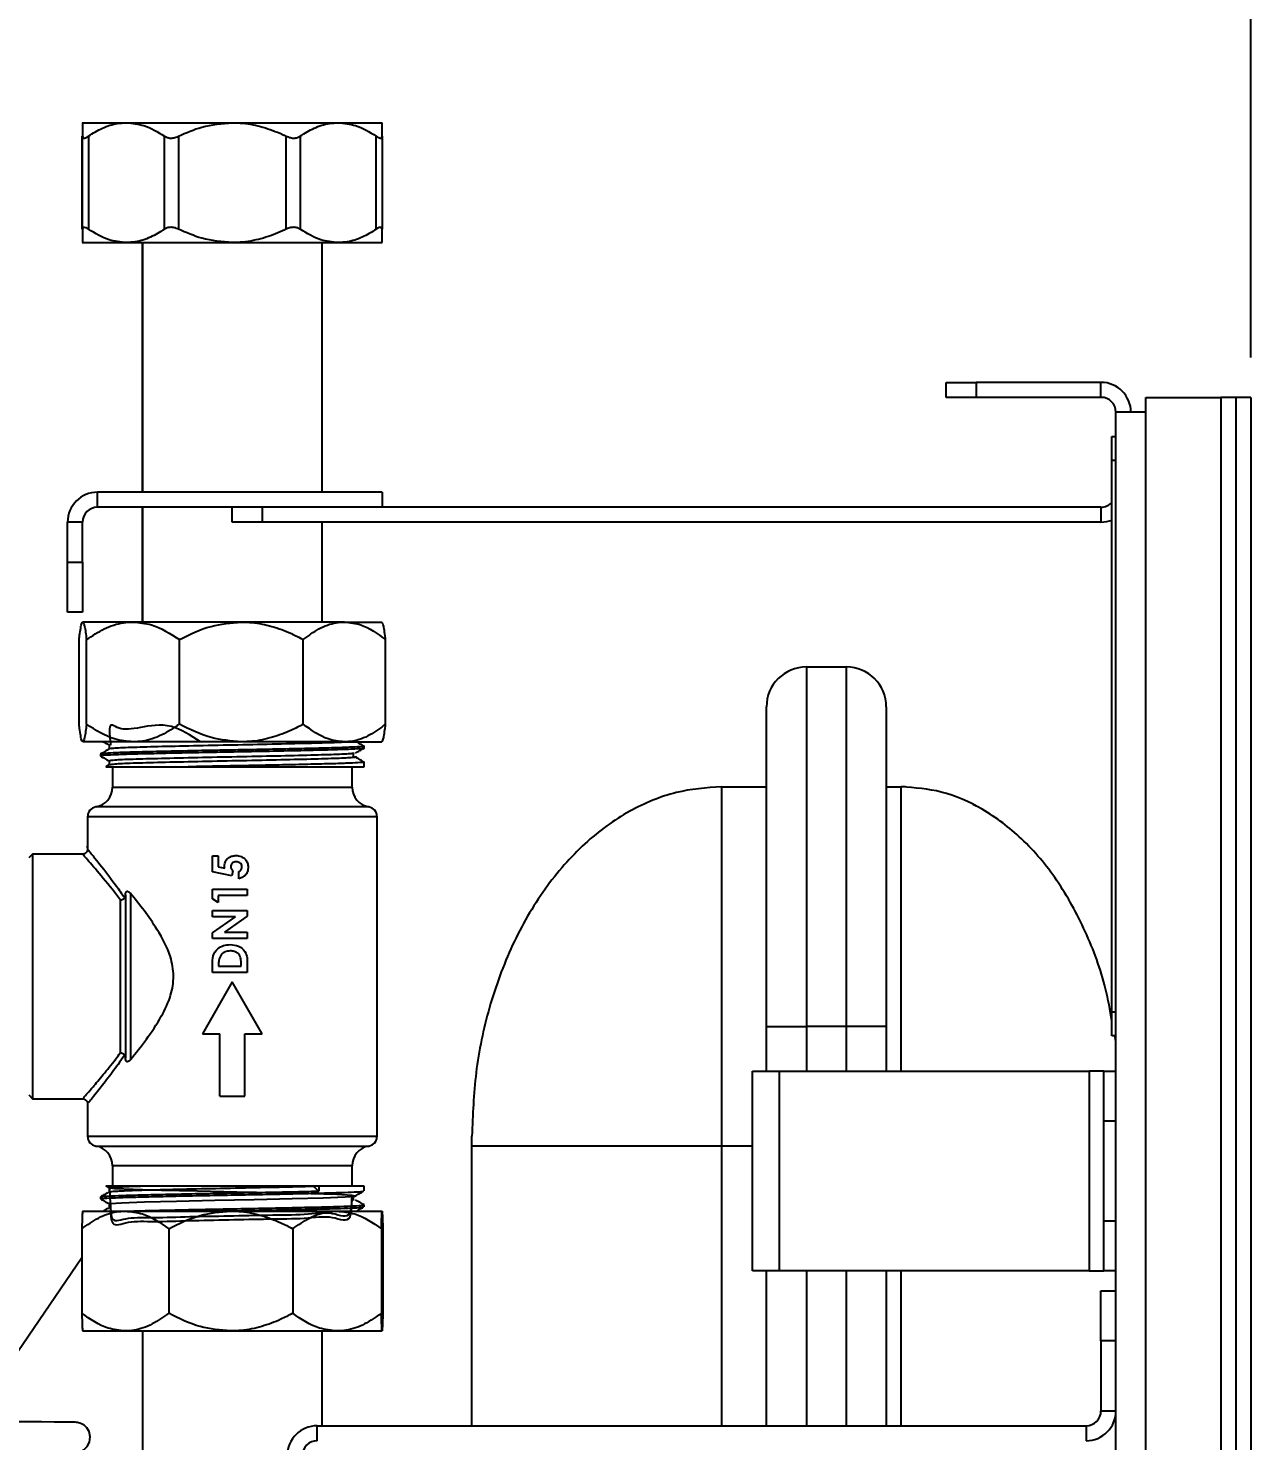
# Model space of a CAD drawing. Extents: x 150 to 4150, y 50 to 2920.
# Drawn here: x 2114.6 to 2420.7, y 2212.7 to 2566.3 of the extents above; entities that cross this region are included whole.
import ezdxf

# ---------------------------------------------------------------- set-up
doc = ezdxf.new("R2010")
doc.units = 0
doc.header["$LTSCALE"] = 10
doc.linetypes.add('SLD-KATı', pattern=[0])
doc.layers.get('0').update_dxf_attribs({"linetype": 'CONTINUOUS'})
doc.styles.add('SLDTEXTSTYLE1', font='GOTHIC.TTF', dxfattribs={"width": 0.913})
doc.dimstyles.new('SLDDIMSTYLE1', dxfattribs={"dimtxt": 35, "dimasz": 33.02, "dimexe": 0, "dimexo": 0.0625, "dimgap": 8.75, "dimtad": 1, "dimdec": 0, "dimlfac": 0.4, "dimrnd": 1e-09, "dimzin": 12, "dimtxsty": 'SLDTEXTSTYLE1', "dimsah": 1, "dimcen": 0.09, "dimazin": 3, "dimtfac": 1, "dimtdec": 0, "dimtofl": 0, "dimtmove": 0, "dimatfit": 3, "dimtolj": 1, "dimtzin": 12})

# ---------------------------------------------------------------- blocks, each defined once
blk = doc.blocks.new('_D_6')
at = {"color": 7, "linetype": 'SLD-KATı'}
for p, q in [((1827.42, 2075.93), (1827.42, 2774.35)), ((2420.73, 2483.92), (2420.73, 2774.35)), ((2420.73, 2764.35), (1827.42, 2764.35))]:
    blk.add_line(p, q, dxfattribs=at)
for points in [[(1827.42, 2764.35), (1860.44, 2759.27), (1860.44, 2769.43)], [(2420.73, 2764.35), (2387.71, 2769.43), (2387.71, 2759.27)]]:
    blk.add_solid(points, dxfattribs=at)
at = {"color": 7, "linetype": 'SLD-KATı', "insert": (2084.92, 2809.05), "char_height": 35, "attachment_point": 1, "style": 'SLDTEXTSTYLE1'}
blk.add_mtext('237', dxfattribs=at)

msp = doc.modelspace()

# ---------------------------------------------------------------- linework, layer by layer
at = {"color": 7, "linetype": 'SLD-KATı'}
for p, q in [((2128.16, 2542.67), (2128.23, 2542.67)), ((2128.23, 2542.67), (2139.21, 2542.67)), ((2139.21, 2542.67), (2165.73, 2542.67)), ((2165.73, 2542.67), (2192.24, 2542.67)), ((2192.24, 2542.67), (2203.23, 2542.67)), ((2128.16, 2539.32), (2128.23, 2539.08)), ((2128.16, 2516.01), (2128.16, 2539.32)), ((2128.23, 2516.01), (2128.23, 2539.32)), ((2129.69, 2539.32), (2129.69, 2516.01)), ((2148.73, 2516.01), (2148.73, 2539.32)), ((2152.27, 2539.32), (2152.27, 2516.01)), ((2179.19, 2516.01), (2179.19, 2539.32)), ((2182.73, 2539.32), (2182.73, 2516.01)), ((2201.76, 2516.01), (2201.76, 2539.32)), ((2203.23, 2539.32), (2203.23, 2516.01)), ((2128.16, 2512.67), (2128.23, 2512.67)), ((2128.23, 2512.67), (2139.21, 2512.67)), ((2139.21, 2512.67), (2165.73, 2512.67)), ((2143.16, 2512.67), (2143.16, 2450.17)), ((2143.23, 2512.67), (2143.23, 2450.17)), ((2165.73, 2512.67), (2192.24, 2512.67)), ((2188.23, 2450.17), (2188.23, 2512.67)), ((2192.24, 2512.67), (2203.23, 2512.67)), ((2344.48, 2473.92), (2344.48, 2477.67)), ((2344.48, 2477.67), (2351.98, 2477.67)), ((2351.98, 2477.67), (2351.98, 2473.92)), ((2383.23, 2477.67), (2351.98, 2477.67)), ((2383.23, 2473.92), (2383.23, 2477.67)), ((2351.98, 2473.92), (2344.48, 2473.92)), ((2383.23, 2473.92), (2351.98, 2473.92)), ((2394.48, 2470.17), (2394.48, 2473.92)), ((2394.48, 2473.92), (2413.23, 2473.92)), ((2413.23, 2473.92), (2413.23, 985.34)), ((2416.98, 2473.92), (2413.23, 2473.92)), ((2416.98, 2473.92), (2416.98, 985.34)), ((2420.73, 2473.92), (2416.98, 2473.92)), ((2420.73, 2473.92), (2420.73, 985.34)), ((2386.98, 988.92), (2386.98, 2470.17)), ((2394.48, 2470.17), (2386.98, 2470.17)), ((2394.48, 985.34), (2394.48, 2470.17)), ((2385.98, 2464.08), (2386.98, 2464.08)), ((2385.98, 2458.08), (2385.98, 2464.08)), ((2386.98, 2458.08), (2385.98, 2458.08)), ((2385.98, 2320.08), (2385.98, 2458.08)), ((2203.23, 2450.17), (2131.98, 2450.17)), ((2131.98, 2446.42), (2131.98, 2450.17)), ((2203.23, 2450.17), (2203.23, 2446.42)), ((2203.23, 2446.42), (2131.98, 2446.42)), ((2143.16, 2446.42), (2143.16, 2417.66)), ((2143.23, 2446.42), (2143.23, 2417.66)), ((2165.73, 2442.67), (2165.73, 2446.42)), ((2173.23, 2446.42), (2173.23, 2442.67)), ((2383.23, 2446.42), (2173.23, 2446.42)), ((2383.23, 2446.42), (2383.23, 2442.67)), ((2385.98, 2446.87), (2385.93, 2446.87)), ((2385.98, 2446.86), (2385.93, 2446.86)), ((2385.98, 2446.75), (2385.93, 2446.75)), ((2385.98, 2446.74), (2385.93, 2446.74)), ((2385.98, 2445.13), (2385.93, 2445.13)), ((2385.98, 2445.11), (2385.93, 2445.11)), ((2385.98, 2445.11), (2385.93, 2445.11)), ((2385.98, 2445.02), (2385.93, 2445.02)), ((2128.23, 2442.67), (2124.48, 2442.67)), ((2124.48, 2432.67), (2124.48, 2442.67)), ((2128.23, 2432.67), (2128.23, 2442.67)), ((2173.23, 2442.67), (2165.73, 2442.67)), ((2383.23, 2442.67), (2173.23, 2442.67)), ((2188.23, 2417.66), (2188.23, 2442.67)), ((2385.93, 2436.72), (2385.98, 2436.72)), ((2385.93, 2436.56), (2385.98, 2436.56)), ((2385.93, 2436.54), (2385.98, 2436.54)), ((2385.93, 2435.11), (2385.98, 2435.11)), ((2385.93, 2435.02), (2385.98, 2435.02)), ((2385.93, 2434.99), (2385.98, 2434.99)), ((2124.48, 2432.67), (2128.23, 2432.67)), ((2124.48, 2420.17), (2124.48, 2432.67)), ((2128.23, 2432.67), (2128.23, 2420.17)), ((2128.23, 2420.17), (2124.48, 2420.17)), ((2140.86, 2417.66), (2128.3, 2417.66)), ((2167.99, 2417.66), (2140.86, 2417.66)), ((2193.8, 2417.66), (2167.99, 2417.66)), ((2193.8, 2417.66), (2203.2, 2417.66)), ((2127.36, 2392.08), (2127.36, 2413.25)), ((2129.23, 2392.08), (2129.23, 2413.25)), ((2152.49, 2392.08), (2152.49, 2413.25)), ((2183.5, 2392.08), (2183.5, 2413.25)), ((2204.1, 2392.08), (2204.1, 2413.25)), ((2309.48, 2406.42), (2309.48, 2316.42)), ((2309.48, 2406.42), (2319.48, 2406.42)), ((2319.48, 2316.42), (2319.48, 2406.42)), ((2299.48, 2316.42), (2299.48, 2396.42)), ((2329.48, 2396.42), (2329.48, 2316.42)), ((2140.86, 2387.66), (2128.3, 2387.66)), ((2167.99, 2387.66), (2140.86, 2387.66)), ((2193.8, 2387.66), (2167.99, 2387.66)), ((2193.8, 2387.66), (2203.2, 2387.66)), ((2132.73, 2384.61), (2132.73, 2384.11)), ((2134.88, 2386.84), (2134.88, 2385.86)), ((2196.04, 2383.98), (2196.04, 2384.97)), ((2198.73, 2386.09), (2198.73, 2386.59)), ((2134.89, 2381.9), (2134.14, 2381.46)), ((2134.88, 2382.87), (2134.88, 2381.89)), ((2135.73, 2381.41), (2135.73, 2376.31)), ((2154.68, 2381.41), (2198.73, 2381.41)), ((2195.73, 2376.31), (2195.73, 2381.41)), ((2198.73, 2381.41), (2198.73, 2382.62)), ((2288.23, 2376.42), (2299.48, 2376.42)), ((2329.48, 2376.42), (2333.23, 2376.42)), ((2351.24, 2371.94), (2351.24, 2372)), ((2129.48, 2368.91), (2129.48, 2360.48)), ((2201.98, 2288.91), (2201.98, 2368.91)), ((2115.73, 2359.54), (2114.78, 2358.59)), ((2128.49, 2359.54), (2115.73, 2359.54)), ((2115.73, 2359.54), (2115.73, 2328.91)), ((2160.73, 2355.11), (2160.73, 2359.09)), ((2160.73, 2359.09), (2162.19, 2359.09)), ((2162.19, 2359.09), (2162.19, 2356.35)), ((2162.19, 2356.35), (2163.84, 2356.01)), ((2165.58, 2354.08), (2160.73, 2355.11)), ((2165.89, 2355.4), (2165.58, 2354.08)), ((2167.35, 2353.37), (2167.35, 2355.16)), ((2138.98, 2349.35), (2138.98, 2308.48)), ((2140.23, 2349.73), (2140.23, 2308.1)), ((2160.73, 2348.36), (2160.73, 2350.79)), ((2160.73, 2350.79), (2169.48, 2350.79)), ((2162.19, 2347.42), (2160.73, 2348.36)), ((2169.48, 2349.22), (2162.19, 2349.22)), ((2162.19, 2349.22), (2162.19, 2347.42)), ((2169.48, 2350.79), (2169.48, 2349.22)), ((2137.73, 2309.85), (2137.73, 2347.98)), ((2160.73, 2343.83), (2160.73, 2345.41)), ((2160.73, 2345.41), (2169.48, 2345.41)), ((2169.48, 2345.41), (2169.48, 2343.98)), ((2160.73, 2339.86), (2166.49, 2343.83)), ((2166.49, 2343.83), (2160.73, 2343.83)), ((2169.48, 2343.98), (2163.74, 2340.02)), ((2160.73, 2338.45), (2160.73, 2339.86)), ((2169.48, 2338.45), (2160.73, 2338.45)), ((2163.74, 2340.02), (2169.48, 2340.02)), ((2169.48, 2340.02), (2169.48, 2338.45)), ((2160.73, 2329.92), (2160.73, 2331.9)), ((2162.3, 2332.09), (2162.3, 2331.5)), ((2162.3, 2331.5), (2167.91, 2331.5)), ((2167.91, 2331.5), (2167.91, 2332.32)), ((2169.48, 2331.93), (2169.48, 2329.92)), ((2115.73, 2328.91), (2115.73, 2298.29)), ((2165.73, 2327.58), (2158.23, 2314.58)), ((2169.48, 2329.92), (2160.73, 2329.92)), ((2173.23, 2314.58), (2165.73, 2327.58)), ((2385.93, 2328.93), (2385.98, 2328.93)), ((2385.93, 2321.98), (2385.98, 2321.98)), ((2385.93, 2321.93), (2385.98, 2321.93)), ((2385.98, 2320.08), (2386.98, 2320.08)), ((2385.98, 2314.08), (2385.98, 2320.08)), ((2158.23, 2314.58), (2162.6, 2314.58)), ((2162.6, 2298.91), (2162.6, 2314.58)), ((2168.85, 2314.58), (2173.23, 2314.58)), ((2168.85, 2298.91), (2168.85, 2314.58)), ((2299.48, 2316.42), (2309.48, 2316.42)), ((2299.48, 2305.19), (2299.48, 2316.42)), ((2319.48, 2316.42), (2309.48, 2316.42)), ((2329.48, 2316.42), (2319.48, 2316.42)), ((2329.48, 2316.42), (2329.48, 2305.19)), ((2386.98, 2314.08), (2385.98, 2314.08)), ((2386.98, 2312.65), (2386.66, 2314.25)), ((2295.98, 2255.19), (2295.98, 2305.19)), ((2295.98, 2305.19), (2302.73, 2305.19)), ((2302.73, 2255.19), (2302.73, 2305.19)), ((2302.73, 2305.19), (2380.23, 2305.19)), ((2380.23, 2305.19), (2380.23, 2255.19)), ((2383.98, 2305.19), (2380.23, 2305.19)), ((2383.98, 2305.19), (2386.98, 2305.19)), ((2383.98, 2292.69), (2383.98, 2305.19)), ((2114.78, 2299.24), (2115.73, 2298.29)), ((2162.6, 2298.91), (2168.85, 2298.91)), ((2115.73, 2298.29), (2128.43, 2298.29)), ((2129.48, 2297.27), (2129.48, 2288.91)), ((2386.98, 2292.69), (2383.98, 2292.69)), ((2383.98, 2267.69), (2383.98, 2292.69)), ((2225.73, 2216.42), (2225.73, 2286.42)), ((2135.73, 2281.52), (2135.73, 2276.41)), ((2195.73, 2276.41), (2195.73, 2281.52)), ((2134.14, 2276.37), (2134.88, 2275.94)), ((2134.88, 2275.95), (2134.88, 2274.97)), ((2187.42, 2275.17), (2186.01, 2276.41)), ((2186.01, 2276.41), (2186.01, 2276.41)), ((2187.42, 2276.41), (2186.01, 2276.41)), ((2187.42, 2276.41), (2187.42, 2275.17)), ((2198.73, 2276.41), (2187.42, 2276.41)), ((2198.73, 2275.21), (2198.73, 2276.41)), ((2132.73, 2273.72), (2132.73, 2273.22)), ((2134.88, 2271.98), (2134.88, 2271)), ((2196.04, 2272.86), (2196.04, 2273.85)), ((2198.73, 2271.24), (2198.73, 2271.73)), ((2128.23, 2270.16), (2138.92, 2270.16)), ((2138.92, 2270.16), (2165.32, 2270.16)), ((2165.32, 2270.16), (2191.95, 2270.16)), ((2191.95, 2270.16), (2203.23, 2270.16)), ((2383.98, 2267.69), (2386.98, 2267.69)), ((2383.98, 2255.19), (2383.98, 2267.69)), ((2128.06, 2265.75), (2128.06, 2244.58)), ((2149.79, 2265.75), (2149.79, 2244.58)), ((2180.85, 2265.75), (2180.85, 2244.58)), ((2203.06, 2265.75), (2203.06, 2244.58)), ((2203.4, 2265.75), (2203.4, 2244.58)), ((2128.06, 2258.5), (2099.86, 2217.33)), ((2302.73, 2255.19), (2295.98, 2255.19)), ((2299.48, 2216.42), (2299.48, 2255.19)), ((2380.23, 2255.19), (2302.73, 2255.19)), ((2329.48, 2255.19), (2329.48, 2216.42)), ((2380.23, 2255.19), (2383.98, 2255.19)), ((2386.98, 2255.19), (2383.98, 2255.19)), ((2383.23, 2250.17), (2386.98, 2250.17)), ((2383.23, 2237.67), (2383.23, 2250.17)), ((2128.23, 2240.16), (2138.92, 2240.16)), ((2138.92, 2240.16), (2165.32, 2240.16)), ((2143.23, 2240.16), (2143.23, 2166.72)), ((2165.32, 2240.16), (2191.95, 2240.16)), ((2188.23, 2216.42), (2188.23, 2240.16)), ((2191.95, 2240.16), (2203.23, 2240.16)), ((2383.23, 2237.67), (2383.23, 2220.17)), ((2386.98, 2237.67), (2383.23, 2237.67)), ((2383.23, 2220.17), (2386.98, 2220.17)), ((2186.98, 2216.42), (2379.48, 2216.42)), ((2186.98, 2212.67), (2186.98, 2216.42)), ((2379.48, 2216.42), (2379.48, 2212.67))]:
    msp.add_line(p, q, dxfattribs=at)
at = {"color": 8, "linetype": 'SLD-KATı'}
for p, q in [((2135.73, 2376.31), (2195.73, 2376.31)), ((2165.73, 2371.38), (2131.56, 2371.38)), ((2199.89, 2371.38), (2165.73, 2371.38)), ((2201.98, 2368.91), (2129.48, 2368.91)), ((2309.48, 2316.42), (2309.48, 2305.19)), ((2319.48, 2305.19), (2319.48, 2316.42)), ((2129.48, 2288.91), (2201.98, 2288.91)), ((2131.56, 2286.45), (2199.89, 2286.45)), ((2295.98, 2286.42), (2288.23, 2286.42)), ((2288.23, 2286.42), (2288.23, 2216.42)), ((2165.73, 2281.52), (2135.73, 2281.52)), ((2195.73, 2281.52), (2165.73, 2281.52)), ((2309.48, 2255.19), (2309.48, 2216.42)), ((2319.48, 2216.42), (2319.48, 2255.19)), ((2333.23, 2216.42), (2333.23, 2255.19))]:
    msp.add_line(p, q, dxfattribs=at)
at = {"color": 7, "linetype": 'SLD-KATı', "flags": 128}
for points in [[(2383.23, 2442.67), (2384.69, 2442.81), (2385.99, 2443.19)], [(2134.94, 2275.95), (2135.12, 2272.06), (2138, 2272.27), (2143.76, 2272.48), (2151.78, 2272.68), (2161.38, 2272.89), (2171.23, 2273.09), (2180.72, 2273.3), (2188.49, 2273.5), (2193.95, 2273.7), (2196.46, 2273.91), (2195.75, 2274.11), (2191.86, 2274.32), (2185.35, 2274.52), (2176.67, 2274.73), (2166.88, 2274.94), (2157.05, 2275.14), (2147.98, 2275.35), (2140.93, 2275.55), (2136.34, 2275.76), (2134.88, 2275.96), (2136.62, 2276.16), (2141.46, 2276.37), (2142.75, 2276.41), (2142.75, 2276.41)], [(2050.64, 2208.8), (2056.19, 2208.83), (2062.09, 2208.86), (2068.21, 2208.91), (2074.47, 2208.96), (2080.75, 2209.01), (2086.97, 2209.07), (2093.02, 2209.13), (2098.81, 2209.2), (2104.25, 2209.27), (2109.25, 2209.34), (2113.74, 2209.41), (2117.63, 2209.48), (2120.89, 2209.54), (2123.45, 2209.6), (2125.3, 2209.66), (2126.48, 2209.73), (2126.79, 2209.76), (2127.11, 2209.81), (2127.44, 2209.89), (2127.88, 2210.05), (2128.61, 2210.45), (2129.39, 2211.21), (2129.98, 2212.33), (2130.16, 2213.68), (2129.85, 2215.02), (2129.27, 2215.93), (2128.61, 2216.54), (2127.98, 2216.91), (2127.51, 2217.09), (2127.21, 2217.17), (2126.97, 2217.22), (2126.7, 2217.25), (2126.34, 2217.28), (2125.36, 2217.31), (2123.67, 2217.34), (2121.14, 2217.36), (2117.94, 2217.37), (2114.1, 2217.38), (2109.67, 2217.37), (2104.72, 2217.35), (2099.32, 2217.33), (2093.56, 2217.3), (2087.53, 2217.26), (2081.32, 2217.21), (2075.04, 2217.16), (2068.78, 2217.1), (2063.37, 2217.05), (2063.37, 2217.05)]]:
    msp.add_lwpolyline(points, dxfattribs=at)
at = {"color": 7, "linetype": 'SLD-KATı'}
for centre, radius, start, end in [((2383.23, 2470.17), 7.5, 0, 90), ((2383.23, 2470.17), 3.75, 0, 90), ((2131.98, 2442.67), 7.5, 90, 180), ((2383.23, 2450.17), 3.75, 270, 317.1666), ((2131.98, 2442.67), 3.75, 90, 180), ((2309.48, 2396.42), 10, 90, 180), ((2319.48, 2396.42), 10, 0, 90), ((2130.73, 2376.31), 5, 279.5941, 0), ((2200.73, 2376.31), 5, 180, 260.4059), ((2131.98, 2368.91), 2.5, 99.5941, 180), ((2199.48, 2368.91), 2.5, 0, 80.4059), ((2368.25, 2402.67), 35.06, 241.0251, 242.3797), ((2131.98, 2288.91), 2.5, 180, 260.4059), ((2199.48, 2288.91), 2.5, 279.5941, 0), ((2130.73, 2281.52), 5, 0, 80.4059), ((2200.73, 2281.52), 5, 99.5941, 180), ((2379.48, 2220.17), 3.75, 270, 0), ((2379.48, 2220.17), 7.5, 270, 0), ((2186.98, 2208.92), 7.5, 90, 180), ((2186.98, 2208.92), 3.75, 90, 180)]:
    msp.add_arc(centre, radius, start, end, dxfattribs=at)
for points, knots in [([(2128.23, 2542.67), (2128.23, 2542.64), (2128.23, 2542.56), (2128.23, 2541.68), (2128.23, 2540.36), (2128.23, 2539.47), (2128.23, 2539.32)], [0, 0, 0, 0, 0.191128, 0.553706, 0.926734, 1, 1, 1, 1]), ([(2129.69, 2539.32), (2130.85, 2540.04), (2133.19, 2541.48), (2136.43, 2542.52), (2138.47, 2542.63), (2139.21, 2542.67)], [0, 0, 0, 0, 0.382411, 0.774648, 1, 1, 1, 1]), ([(2139.21, 2542.67), (2140.68, 2542.53), (2143.99, 2542.22), (2147.04, 2540.36), (2148.73, 2539.32)], [0, 0, 0, 0, 0.444641, 1, 1, 1, 1]), ([(2152.27, 2539.32), (2154.19, 2540.17), (2158.47, 2542.07), (2163.15, 2542.46), (2165.73, 2542.67)], [0, 0, 0, 0, 0.448992, 1, 1, 1, 1]), ([(2165.73, 2542.67), (2166.62, 2542.64), (2169.2, 2542.56), (2173.46, 2541.68), (2177, 2540.36), (2178.88, 2539.47), (2179.19, 2539.32)], [0, 0, 0, 0, 0.191121, 0.553703, 0.92674, 1, 1, 1, 1]), ([(2182.73, 2539.32), (2183.88, 2540.04), (2186.22, 2541.48), (2189.47, 2542.52), (2191.5, 2542.63), (2192.24, 2542.67)], [0, 0, 0, 0, 0.382408, 0.774655, 1, 1, 1, 1]), ([(2192.24, 2542.67), (2193.72, 2542.53), (2197.02, 2542.22), (2200.07, 2540.36), (2201.76, 2539.32)], [0, 0, 0, 0, 0.444642, 1, 1, 1, 1]), ([(2203.23, 2539.32), (2203.23, 2539.47), (2203.23, 2540.34), (2203.23, 2541.66), (2203.23, 2542.56), (2203.23, 2542.64), (2203.23, 2542.67)], [0, 0, 0, 0, 0.073267, 0.436543, 0.80887, 1, 1, 1, 1]), ([(2128.23, 2539.32), (2128.25, 2539.17), (2128.29, 2538.88), (2128.67, 2538.8), (2129.18, 2538.99), (2129.55, 2539.23), (2129.69, 2539.32)], [0, 0, 0, 0, 0.280691, 0.562841, 0.825764, 1, 1, 1, 1]), ([(2148.73, 2539.32), (2149, 2539.17), (2149.53, 2538.88), (2150.56, 2538.8), (2151.51, 2538.99), (2152.05, 2539.23), (2152.27, 2539.32)], [0, 0, 0, 0, 0.280693, 0.562815, 0.825756, 1, 1, 1, 1]), ([(2179.19, 2539.32), (2179.54, 2539.17), (2180.25, 2538.88), (2181.34, 2538.8), (2182.17, 2538.99), (2182.57, 2539.23), (2182.73, 2539.32)], [0, 0, 0, 0, 0.280689, 0.562837, 0.825755, 1, 1, 1, 1]), ([(2201.76, 2539.32), (2202, 2539.17), (2202.47, 2538.88), (2202.97, 2538.8), (2203.2, 2538.99), (2203.22, 2539.23), (2203.23, 2539.32)], [0, 0, 0, 0, 0.280707, 0.562841, 0.825753, 1, 1, 1, 1]), ([(2128.23, 2516.3), (2128.22, 2516.3), (2128.15, 2516.25), (2128.15, 2516.12), (2128.16, 2516.01)], [0, 0, 0, 0, 0.151155, 1, 1, 1, 1]), ([(2129.69, 2516.01), (2129.46, 2516.16), (2128.98, 2516.46), (2128.49, 2516.53), (2128.26, 2516.35), (2128.24, 2516.11), (2128.23, 2516.01)], [0, 0, 0, 0, 0.280692, 0.562827, 0.825748, 1, 1, 1, 1]), ([(2128.23, 2516.01), (2128.23, 2515.87), (2128.23, 2515), (2128.23, 2513.67), (2128.23, 2512.78), (2128.23, 2512.69), (2128.23, 2512.67)], [0, 0, 0, 0, 0.073265, 0.436543, 0.80887, 1, 1, 1, 1]), ([(2139.21, 2512.67), (2137.74, 2512.8), (2134.43, 2513.11), (2131.39, 2514.98), (2129.69, 2516.01)], [0, 0, 0, 0, 0.444647, 1, 1, 1, 1]), ([(2148.73, 2516.01), (2147.58, 2515.3), (2145.24, 2513.85), (2141.99, 2512.81), (2139.95, 2512.71), (2139.21, 2512.67)], [0, 0, 0, 0, 0.382415, 0.7746546, 1, 1, 1, 1]), ([(2152.27, 2516.01), (2151.91, 2516.16), (2151.2, 2516.46), (2150.12, 2516.53), (2149.29, 2516.35), (2148.89, 2516.11), (2148.73, 2516.01)], [0, 0, 0, 0, 0.280701, 0.56282, 0.825745, 1, 1, 1, 1]), ([(2165.73, 2512.67), (2163.15, 2512.88), (2158.47, 2513.26), (2154.19, 2515.16), (2152.27, 2516.01)], [0, 0, 0, 0, 0.551008, 1, 1, 1, 1]), ([(2179.19, 2516.01), (2178.88, 2515.87), (2177.04, 2515), (2173.5, 2513.67), (2169.25, 2512.78), (2166.62, 2512.69), (2165.73, 2512.67)], [0, 0, 0, 0, 0.073258, 0.436545, 0.808877, 1, 1, 1, 1]), ([(2182.73, 2516.01), (2182.46, 2516.16), (2181.93, 2516.46), (2180.9, 2516.53), (2179.95, 2516.35), (2179.41, 2516.11), (2179.19, 2516.01)], [0, 0, 0, 0, 0.280686, 0.562828, 0.825723, 1, 1, 1, 1]), ([(2192.24, 2512.67), (2190.77, 2512.8), (2187.47, 2513.11), (2184.42, 2514.98), (2182.73, 2516.01)], [0, 0, 0, 0, 0.444642, 1, 1, 1, 1]), ([(2201.76, 2516.01), (2200.61, 2515.3), (2198.27, 2513.85), (2195.02, 2512.81), (2192.99, 2512.71), (2192.24, 2512.67)], [0, 0, 0, 0, 0.382407, 0.774654, 1, 1, 1, 1]), ([(2203.23, 2516.01), (2203.21, 2516.16), (2203.17, 2516.46), (2202.79, 2516.53), (2202.28, 2516.35), (2201.91, 2516.11), (2201.76, 2516.01)], [0, 0, 0, 0, 0.280693, 0.562823, 0.825739, 1, 1, 1, 1]), ([(2203.23, 2512.67), (2203.23, 2512.69), (2203.23, 2512.77), (2203.23, 2513.66), (2203.23, 2514.98), (2203.23, 2515.87), (2203.23, 2516.01)], [0, 0, 0, 0, 0.1911283, 0.5537073, 0.9267357, 1, 1, 1, 1]), ([(2127.36, 2413.25), (2127.42, 2413.77), (2127.57, 2415.07), (2127.83, 2416.66), (2128.08, 2417.56), (2128.24, 2417.64), (2128.3, 2417.66)], [0, 0, 0, 0, 0.205613, 0.517013, 0.836166, 1, 1, 1, 1]), ([(2128.3, 2417.66), (2128.45, 2417.45), (2128.78, 2416.99), (2129.08, 2414.54), (2129.23, 2413.25)], [0, 0, 0, 0, 0.4724911, 1, 1, 1, 1]), ([(2129.23, 2413.25), (2130.68, 2414.21), (2133.62, 2416.17), (2137.62, 2417.5), (2140.08, 2417.63), (2140.86, 2417.66)], [0, 0, 0, 0, 0.396747, 0.806753, 1, 1, 1, 1]), ([(2140.86, 2417.66), (2142.42, 2417.52), (2146.5, 2417.16), (2150.2, 2414.74), (2152.49, 2413.25)], [0, 0, 0, 0, 0.381423, 1, 1, 1, 1]), ([(2152.49, 2413.25), (2155.07, 2414.54), (2159.97, 2416.99), (2165.42, 2417.45), (2167.99, 2417.66)], [0, 0, 0, 0, 0.527504, 1, 1, 1, 1]), ([(2167.99, 2417.66), (2168.88, 2417.64), (2171.46, 2417.56), (2175.71, 2416.67), (2179.98, 2415.09), (2182.51, 2413.77), (2183.5, 2413.25)], [0, 0, 0, 0, 0.1638326, 0.4746243, 0.7943858, 1, 1, 1, 1]), ([(2183.5, 2413.25), (2184.78, 2414.21), (2187.38, 2416.17), (2190.93, 2417.5), (2193.1, 2417.63), (2193.8, 2417.66)], [0, 0, 0, 0, 0.396748, 0.806752, 1, 1, 1, 1]), ([(2193.8, 2417.66), (2195.18, 2417.52), (2198.79, 2417.16), (2202.07, 2414.74), (2204.1, 2413.25)], [0, 0, 0, 0, 0.381418, 1, 1, 1, 1]), ([(2204.1, 2413.25), (2203.94, 2414.54), (2203.65, 2416.99), (2203.32, 2417.45), (2203.16, 2417.66)], [0, 0, 0, 0, 0.527509, 1, 1, 1, 1]), ([(2128.3, 2387.66), (2128.24, 2387.69), (2128.09, 2387.77), (2127.83, 2388.66), (2127.57, 2390.24), (2127.42, 2391.56), (2127.36, 2392.08)], [0, 0, 0, 0, 0.163833, 0.474631, 0.794388, 1, 1, 1, 1]), ([(2129.23, 2392.08), (2129.08, 2390.79), (2128.78, 2388.34), (2128.45, 2387.88), (2128.3, 2387.66)], [0, 0, 0, 0, 0.5275089, 1, 1, 1, 1]), ([(2140.86, 2387.66), (2139.3, 2387.81), (2135.22, 2388.17), (2131.52, 2390.59), (2129.23, 2392.08)], [0, 0, 0, 0, 0.381418, 1, 1, 1, 1]), ([(2157.78, 2387.66), (2155.33, 2389.25), (2150.08, 2392.66), (2142.26, 2391.13), (2136.98, 2390.33), (2134.6, 2393.29), (2135.1, 2388.41), (2135.25, 2386.84)], [0, 0, 0, 0, 0.199304, 0.42796, 0.659098, 0.890734, 1, 1, 1, 1]), ([(2152.49, 2392.08), (2151.04, 2391.12), (2148.1, 2389.16), (2144.1, 2387.83), (2141.65, 2387.7), (2140.86, 2387.66)], [0, 0, 0, 0, 0.396744, 0.806754, 1, 1, 1, 1]), ([(2167.99, 2387.66), (2165.42, 2387.88), (2159.97, 2388.34), (2155.07, 2390.79), (2152.49, 2392.08)], [0, 0, 0, 0, 0.472496, 1, 1, 1, 1]), ([(2183.5, 2392.08), (2182.51, 2391.56), (2180.02, 2390.26), (2175.75, 2388.67), (2171.5, 2387.77), (2168.88, 2387.69), (2167.99, 2387.66)], [0, 0, 0, 0, 0.2056157, 0.5170133, 0.8361662, 1, 1, 1, 1]), ([(2193.8, 2387.66), (2192.42, 2387.81), (2188.8, 2388.17), (2185.52, 2390.59), (2183.5, 2392.08)], [0, 0, 0, 0, 0.3814173, 1, 1, 1, 1]), ([(2204.1, 2392.08), (2202.82, 2391.12), (2200.21, 2389.16), (2196.67, 2387.83), (2194.49, 2387.7), (2193.8, 2387.66)], [0, 0, 0, 0, 0.396747, 0.806751, 1, 1, 1, 1]), ([(2203.16, 2387.66), (2203.32, 2387.88), (2203.65, 2388.34), (2203.94, 2390.79), (2204.1, 2392.08)], [0, 0, 0, 0, 0.472491, 1, 1, 1, 1]), ([(2133.43, 2387.66), (2133.56, 2387.59), (2134.04, 2387.31), (2134.53, 2387.03), (2134.88, 2386.83)], [0, 0, 0, 0, 0.271915, 1, 1, 1, 1]), ([(2194.73, 2387.61), (2193.28, 2387.54), (2190.42, 2387.4), (2182.7, 2387.21), (2173.47, 2386.99), (2163.33, 2386.79), (2153.48, 2386.59), (2144.87, 2386.38), (2138.58, 2386.18), (2135.21, 2386), (2135.27, 2385.9), (2135.29, 2385.87)], [0, 0, 0, 0, 0.11847, 0.234797, 0.353672, 0.470203, 0.588383, 0.706405, 0.823066, 0.941916, 1, 1, 1, 1]), ([(2198.57, 2386.65), (2198.21, 2386.86), (2197.63, 2387.2), (2197.05, 2387.53), (2196.82, 2387.66)], [0, 0, 0, 0, 0.611496, 1, 1, 1, 1]), ([(2134.89, 2385.87), (2134.54, 2385.66), (2133.82, 2385.25), (2133.1, 2384.83), (2132.74, 2384.63)], [0, 0, 0, 0, 0.499992, 1, 1, 1, 1]), ([(2132.74, 2384.09), (2133.1, 2383.88), (2133.81, 2383.47), (2134.52, 2383.06), (2134.88, 2382.86)], [0, 0, 0, 0, 0.504054, 1, 1, 1, 1]), ([(2198.61, 2386.59), (2198.65, 2386.58), (2198.87, 2386.53), (2197.8, 2386.43), (2195.31, 2386.29), (2191.32, 2386.15), (2186.18, 2386.02), (2180.07, 2385.88), (2173.81, 2385.75), (2167.89, 2385.64), (2163.08, 2385.55), (2157.74, 2385.45), (2151.96, 2385.33), (2145.78, 2385.19), (2140.55, 2385.06), (2136.45, 2384.92), (2133.82, 2384.78), (2132.63, 2384.67), (2132.84, 2384.62), (2132.88, 2384.61)], [0, 0, 0, 0, 0.013346, 0.082043, 0.151748, 0.220821, 0.288614, 0.357872, 0.427534, 0.47946, 0.530599, 0.566334, 0.635952, 0.705312, 0.773148, 0.842087, 0.911802, 0.980652, 1, 1, 1, 1]), ([(2198.7, 2386.08), (2198.7, 2386.07), (2198.88, 2386.03), (2197.61, 2385.92), (2194.07, 2385.73), (2187.64, 2385.56), (2180.47, 2385.39), (2173.41, 2385.25), (2166.15, 2385.11), (2159.01, 2384.98), (2152.16, 2384.84), (2145.95, 2384.7), (2140.69, 2384.57), (2136.55, 2384.43), (2133.87, 2384.29), (2132.65, 2384.18), (2132.84, 2384.12), (2132.89, 2384.11)], [0, 0, 0, 0, 0.00151, 0.070878, 0.173086, 0.273099, 0.347074, 0.421615, 0.490769, 0.559683, 0.63002, 0.700144, 0.768719, 0.83834, 0.908793, 0.97842, 1, 1, 1, 1]), ([(2196.19, 2384.83), (2196.15, 2384.79), (2196.05, 2384.69), (2192.28, 2384.5), (2185.68, 2384.3), (2176.88, 2384.09), (2166.93, 2383.88), (2156.85, 2383.69), (2147.71, 2383.47), (2140.49, 2383.28), (2135.74, 2383.07), (2135.2, 2382.93), (2134.94, 2382.87)], [0, 0, 0, 0, 0.064012, 0.169557, 0.272892, 0.377972, 0.482546, 0.586296, 0.691757, 0.794942, 0.900318, 1, 1, 1, 1]), ([(2196.39, 2383.92), (2196.41, 2383.92), (2197.27, 2383.85), (2196.03, 2383.72), (2192.43, 2383.5), (2185.64, 2383.31), (2176.89, 2383.1), (2166.93, 2382.89), (2156.85, 2382.69), (2147.71, 2382.48), (2140.5, 2382.29), (2135.86, 2382.08), (2135.33, 2381.96), (2135.09, 2381.9)], [0, 0, 0, 0, 0.00264, 0.102866, 0.205201, 0.305394, 0.407278, 0.508672, 0.609267, 0.71152, 0.811568, 0.913738, 1, 1, 1, 1]), ([(2198.57, 2382.68), (2198.21, 2382.89), (2197.5, 2383.3), (2196.79, 2383.72), (2196.43, 2383.92)], [0, 0, 0, 0, 0.499977, 1, 1, 1, 1]), ([(2196.56, 2384.83), (2196.92, 2385.04), (2197.64, 2385.46), (2198.35, 2385.87), (2198.71, 2386.08)], [0, 0, 0, 0, 0.499999, 1, 1, 1, 1]), ([(2134.17, 2381.41), (2134.14, 2381.41), (2134.07, 2381.41), (2134.87, 2381.41), (2136.53, 2381.41), (2139.09, 2381.41), (2142.4, 2381.41), (2146.41, 2381.41), (2150.55, 2381.41), (2153.45, 2381.41), (2154.68, 2381.41)], [0, 0, 0, 0, 0.063605, 0.198769, 0.337704, 0.475376, 0.617039, 0.754701, 0.896146, 1, 1, 1, 1]), ([(2198.61, 2382.62), (2198.65, 2382.61), (2198.87, 2382.56), (2197.8, 2382.46), (2195.31, 2382.32), (2191.32, 2382.18), (2186.18, 2382.05), (2180.07, 2381.91), (2173.81, 2381.78), (2167.89, 2381.67), (2163.08, 2381.58), (2158.66, 2381.5), (2156.08, 2381.44), (2154.68, 2381.41)], [0, 0, 0, 0, 0.021922, 0.134762, 0.249258, 0.362716, 0.474071, 0.587834, 0.702259, 0.787551, 0.871552, 0.930249, 1, 1, 1, 1]), ([(2288.23, 2376.42), (2284.39, 2376.14), (2278.51, 2375.71), (2270.89, 2373.11), (2265.06, 2370.34), (2259.35, 2366.69), (2253.86, 2362.18), (2248.67, 2356.86), (2242.19, 2348.65), (2235.41, 2336.83), (2229.75, 2321.27), (2226.34, 2305.11), (2225.93, 2294.24), (2225.73, 2288.92)], [0, 0, 0, 0, 0.096753, 0.148496, 0.202783, 0.259813, 0.319678, 0.382327, 0.447558, 0.584051, 0.725063, 0.86536, 1, 1, 1, 1]), ([(2288.23, 2376.42), (2288.23, 2376.08), (2288.23, 2375.41), (2288.23, 2370.06), (2288.23, 2361.74), (2288.23, 2350.46), (2288.23, 2336.74), (2288.23, 2321.08), (2288.23, 2304.09), (2288.23, 2292.31), (2288.23, 2286.42)], [0, 0, 0, 0, 0.125, 0.25, 0.375, 0.5, 0.625, 0.75, 0.875, 1, 1, 1, 1]), ([(2385.98, 2317.71), (2385.5, 2320.44), (2384.15, 2328.17), (2379.66, 2340.18), (2372.71, 2352.95), (2363.97, 2363.44), (2354.09, 2370.98), (2343.69, 2375.59), (2336.6, 2376.15), (2333.23, 2376.42)], [0, 0, 0, 0, 0.097414, 0.275707, 0.447441, 0.607003, 0.751587, 0.881652, 1, 1, 1, 1]), ([(2334.28, 2376.42), (2334.26, 2376.42), (2334.24, 2376.42), (2334.04, 2376.42), (2333.74, 2376.42), (2333.42, 2376.42), (2333.26, 2376.42)], [0, 0, 0, 0, 0.147874, 0.310097, 0.664092, 1, 1, 1, 1]), ([(2129.2, 2361.58), (2129.2, 2361.58), (2129.2, 2361.58), (2129.21, 2361.57), (2129.24, 2361.53), (2129.32, 2361.41), (2129.42, 2361.2), (2129.49, 2360.88), (2129.47, 2360.5), (2129.31, 2360.1), (2129, 2359.77), (2128.68, 2359.59), (2128.49, 2359.57), (2128.44, 2359.57)], [0, 0, 0, 0, 0.006191, 0.012177, 0.02142, 0.060927, 0.175282, 0.286099, 0.440742, 0.603175, 0.775548, 0.947341, 1, 1, 1, 1]), ([(2129.73, 2360.48), (2129.66, 2360.57), (2129.54, 2360.71), (2130.01, 2360.15), (2130.47, 2359.58), (2130.76, 2359.22)], [0, 0, 0, 0, 0.391744, 0.608529, 1, 1, 1, 1]), ([(2163.76, 2356.55), (2163.81, 2356.96), (2163.91, 2357.79), (2164.73, 2358.67), (2165.69, 2359.14), (2166.33, 2359.18), (2166.66, 2359.2)], [0, 0, 0, 0, 0.279297, 0.558773, 0.779171, 1, 1, 1, 1]), ([(2166.66, 2359.2), (2167.1, 2359.16), (2167.98, 2359.07), (2168.98, 2358.29), (2169.61, 2357.32), (2169.67, 2356.62), (2169.7, 2356.28)], [0, 0, 0, 0, 0.27985, 0.559571, 0.779715, 1, 1, 1, 1]), ([(2163.84, 2356.01), (2163.81, 2356.11), (2163.77, 2356.29), (2163.76, 2356.47), (2163.76, 2356.55)], [0, 0, 0, 0, 0.560022, 1, 1, 1, 1]), ([(2166.71, 2357.63), (2166.52, 2357.62), (2166.14, 2357.59), (2165.68, 2357.29), (2165.37, 2356.88), (2165.34, 2356.58), (2165.33, 2356.43)], [0, 0, 0, 0, 0.280341, 0.559906, 0.780013, 1, 1, 1, 1]), ([(2165.33, 2356.43), (2165.34, 2356.32), (2165.36, 2356.09), (2165.56, 2355.73), (2165.76, 2355.53), (2165.89, 2355.4)], [0, 0, 0, 0, 0.2796941, 0.5599436, 1, 1, 1, 1]), ([(2168.13, 2356.37), (2168.1, 2356.57), (2168.05, 2356.96), (2167.64, 2357.38), (2167.18, 2357.6), (2166.87, 2357.62), (2166.71, 2357.63)], [0, 0, 0, 0, 0.279091, 0.5587765, 0.7791819, 1, 1, 1, 1]), ([(2167.35, 2355.16), (2167.47, 2355.24), (2167.71, 2355.38), (2168.05, 2355.78), (2168.1, 2356.14), (2168.13, 2356.37)], [0, 0, 0, 0, 0.281063, 0.561775, 1, 1, 1, 1]), ([(2169.7, 2356.28), (2169.67, 2355.9), (2169.6, 2355.13), (2169, 2354.22), (2168.21, 2353.62), (2167.63, 2353.45), (2167.35, 2353.37)], [0, 0, 0, 0, 0.2798547, 0.5593752, 0.779519, 1, 1, 1, 1]), ([(2138.79, 2348.57), (2138.71, 2348.48), (2138.53, 2348.3), (2138.16, 2348.1), (2137.88, 2348.01), (2137.73, 2347.98), (2137.73, 2347.98)], [0, 0, 0, 0, 0.329012, 0.65761, 0.987793, 1, 1, 1, 1]), ([(2138.79, 2348.57), (2138.83, 2348.62), (2138.91, 2348.74), (2138.97, 2349.02), (2138.97, 2349.23), (2138.98, 2349.35)], [0, 0, 0, 0, 0.251847, 0.595696, 1, 1, 1, 1]), ([(2138.98, 2349.35), (2138.98, 2349.48), (2138.99, 2349.7), (2139.07, 2349.97), (2139.17, 2350.14), (2139.29, 2350.24), (2139.46, 2350.28), (2139.7, 2350.22), (2139.98, 2350.02), (2140.15, 2349.82), (2140.23, 2349.73)], [0, 0, 0, 0, 0.155409, 0.257083, 0.337674, 0.418556, 0.494696, 0.620932, 0.838953, 1, 1, 1, 1]), ([(2140.23, 2308.1), (2141.56, 2309.75), (2144.22, 2313.04), (2147.84, 2318.44), (2150.4, 2323.79), (2151.29, 2329.03), (2150.21, 2334.87), (2147.25, 2340.33), (2143.63, 2345.51), (2141.36, 2348.33), (2140.23, 2349.73)], [0, 0, 0, 0, 0.144541, 0.288873, 0.405666, 0.502143, 0.59885, 0.752771, 0.876354, 1, 1, 1, 1]), ([(2160.73, 2331.9), (2160.73, 2332.63), (2160.74, 2334.07), (2161.86, 2335.86), (2163.53, 2336.75), (2164.66, 2336.84), (2165.23, 2336.88)], [0, 0, 0, 0, 0.2814797, 0.5587211, 0.7791662, 1, 1, 1, 1]), ([(2163, 2334.48), (2162.76, 2334.07), (2162.32, 2333.33), (2162.3, 2332.47), (2162.3, 2332.09)], [0, 0, 0, 0, 0.557294, 1, 1, 1, 1]), ([(2165.2, 2335.31), (2164.74, 2335.28), (2163.91, 2335.23), (2163.28, 2334.71), (2163, 2334.48)], [0, 0, 0, 0, 0.56033, 1, 1, 1, 1]), ([(2167.91, 2332.32), (2167.91, 2332.76), (2167.91, 2333.63), (2167.26, 2334.74), (2166.23, 2335.25), (2165.54, 2335.29), (2165.2, 2335.31)], [0, 0, 0, 0, 0.281799, 0.558449, 0.778852, 1, 1, 1, 1]), ([(2165.23, 2336.88), (2165.93, 2336.81), (2167.33, 2336.66), (2168.97, 2335.36), (2169.49, 2333.58), (2169.48, 2332.48), (2169.48, 2331.93)], [0, 0, 0, 0, 0.2802469, 0.5589608, 0.7783155, 1, 1, 1, 1]), ([(2137.73, 2309.85), (2137.73, 2309.85), (2137.88, 2309.82), (2138.16, 2309.73), (2138.54, 2309.53), (2138.71, 2309.35), (2138.79, 2309.26)], [0, 0, 0, 0, 0.012207, 0.342883, 0.671259, 1, 1, 1, 1]), ([(2138.98, 2308.48), (2138.97, 2308.62), (2138.96, 2308.83), (2138.9, 2309.11), (2138.83, 2309.21), (2138.79, 2309.26)], [0, 0, 0, 0, 0.4740095, 0.7609335, 1, 1, 1, 1]), ([(2140.23, 2308.1), (2140.06, 2307.91), (2139.83, 2307.67), (2139.51, 2307.56), (2139.34, 2307.57), (2139.2, 2307.65), (2139.09, 2307.81), (2139, 2308.06), (2138.98, 2308.31), (2138.98, 2308.46), (2138.98, 2308.48)], [0, 0, 0, 0, 0.354538, 0.458304, 0.562783, 0.640375, 0.718048, 0.816771, 0.975482, 1, 1, 1, 1]), ([(2128.28, 2298.28), (2128.32, 2298.28), (2128.5, 2298.29), (2128.82, 2298.16), (2129.17, 2297.9), (2129.4, 2297.56), (2129.44, 2297.32), (2129.46, 2297.22)], [0, 0, 0, 0, 0.064561, 0.316687, 0.57861, 0.825821, 1, 1, 1, 1]), ([(2225.73, 2286.42), (2225.73, 2286.75), (2225.73, 2287.41), (2225.73, 2288.22), (2225.73, 2288.82), (2225.73, 2288.88), (2225.73, 2288.92)], [0, 0, 0, 0, 0.250081, 0.499989, 0.749714, 1, 1, 1, 1]), ([(2288.23, 2286.42), (2284.39, 2286.42), (2278.51, 2286.42), (2270.89, 2286.42), (2265.06, 2286.42), (2259.35, 2286.42), (2253.86, 2286.42), (2248.67, 2286.42), (2242.19, 2286.42), (2235.41, 2286.42), (2229.75, 2286.42), (2226.34, 2286.42), (2225.93, 2286.42), (2225.73, 2286.42)], [0, 0, 0, 0, 0.096753, 0.148496, 0.202783, 0.259814, 0.319678, 0.382328, 0.447558, 0.584051, 0.725063, 0.865361, 1, 1, 1, 1]), ([(2134.89, 2274.98), (2134.54, 2274.77), (2133.82, 2274.36), (2133.1, 2273.95), (2132.74, 2273.74)], [0, 0, 0, 0, 0.499974, 1, 1, 1, 1]), ([(2132.88, 2273.22), (2132.89, 2273.25), (2132.93, 2273.33), (2134.76, 2273.46), (2138.04, 2273.6), (2142.65, 2273.73), (2148.31, 2273.86), (2154.83, 2274.01), (2161.83, 2274.15), (2168.99, 2274.27), (2176.02, 2274.41), (2182.6, 2274.55), (2188.35, 2274.69), (2193.06, 2274.82), (2196.47, 2274.96), (2198.46, 2275.09), (2198.56, 2275.17), (2198.61, 2275.21)], [0, 0, 0, 0, 0.048533, 0.117953, 0.18754, 0.25569, 0.324173, 0.393848, 0.463078, 0.530868, 0.599979, 0.669681, 0.738334, 0.806346, 0.875868, 0.945369, 1, 1, 1, 1]), ([(2132.93, 2273.74), (2132.94, 2273.76), (2132.97, 2273.83), (2134.69, 2273.95), (2137.92, 2274.09), (2142.5, 2274.22), (2148.13, 2274.36), (2154.62, 2274.5), (2161.62, 2274.64), (2168.79, 2274.77), (2175.81, 2274.9), (2182.21, 2275.04), (2185.77, 2275.13), (2187.42, 2275.17)], [0, 0, 0, 0, 0.050769, 0.147368, 0.244269, 0.339216, 0.434473, 0.531453, 0.627881, 0.722264, 0.818417, 0.915461, 1, 1, 1, 1]), ([(2142.75, 2276.41), (2141.59, 2276.41), (2139.3, 2276.41), (2136.73, 2276.41), (2134.98, 2276.41), (2134.1, 2276.41), (2134.15, 2276.41), (2134.17, 2276.41)], [0, 0, 0, 0, 0.221713, 0.438929, 0.662444, 0.879664, 1, 1, 1, 1]), ([(2134.98, 2274.98), (2135.33, 2275.04), (2136.04, 2275.18), (2141.03, 2275.38), (2148.45, 2275.58), (2157.71, 2275.79), (2167.8, 2275.99), (2177.8, 2276.2), (2183.27, 2276.34), (2186.01, 2276.41)], [0, 0, 0, 0, 0.135567, 0.280599, 0.422886, 0.568322, 0.710991, 0.855482, 1, 1, 1, 1]), ([(2186.01, 2276.41), (2185.5, 2276.41), (2182.95, 2276.41), (2178.84, 2276.41), (2173.41, 2276.41), (2168.67, 2276.41), (2163.45, 2276.41), (2158.29, 2276.41), (2153.34, 2276.41), (2148.76, 2276.41), (2145.24, 2276.41), (2143.4, 2276.41), (2142.75, 2276.41)], [0, 0, 0, 0, 0.041369, 0.208178, 0.29105, 0.399359, 0.50767, 0.615981, 0.724289, 0.832599, 0.940909, 1, 1, 1, 1]), ([(2196.43, 2273.91), (2196.79, 2274.11), (2197.5, 2274.53), (2198.21, 2274.94), (2198.57, 2275.15)], [0, 0, 0, 0, 0.500015, 1, 1, 1, 1]), ([(2132.74, 2273.2), (2133.1, 2273), (2133.81, 2272.59), (2134.52, 2272.18), (2134.88, 2271.97)], [0, 0, 0, 0, 0.504088, 1, 1, 1, 1]), ([(2134.9, 2271.01), (2134.54, 2270.81), (2134.05, 2270.52), (2133.56, 2270.24), (2133.43, 2270.16)], [0, 0, 0, 0, 0.73187, 1, 1, 1, 1]), ([(2135.22, 2271.01), (2135.26, 2269.43), (2135.35, 2265.67), (2139.32, 2267.84), (2146.02, 2267.46), (2154.86, 2267.83), (2164.83, 2267.98), (2174.89, 2268.25), (2184.02, 2268.22), (2191.05, 2269.3), (2195.44, 2266.66), (2195.64, 2271.26), (2195.71, 2272.86)], [0, 0, 0, 0, 0.079446, 0.188339, 0.294912, 0.403396, 0.51119, 0.61833, 0.727109, 0.833566, 0.942328, 1, 1, 1, 1]), ([(2135.25, 2271.98), (2135.24, 2270.39), (2135.22, 2266.85), (2139.32, 2268.75), (2146.02, 2268.47), (2154.86, 2268.82), (2164.83, 2268.97), (2174.89, 2269.24), (2184.02, 2269.22), (2191.05, 2270.29), (2195.44, 2267.65), (2195.64, 2272.26), (2195.71, 2273.85)], [0, 0, 0, 0, 0.088885, 0.196663, 0.302146, 0.40952, 0.516211, 0.622255, 0.729921, 0.835289, 0.942937, 1, 1, 1, 1]), ([(2139.65, 2270.16), (2140.61, 2270.19), (2143.01, 2270.27), (2148.16, 2270.39), (2154.62, 2270.53), (2161.62, 2270.67), (2168.78, 2270.8), (2175.82, 2270.94), (2182.42, 2271.08), (2188.19, 2271.21), (2192.93, 2271.34), (2196.39, 2271.48), (2198.43, 2271.62), (2198.56, 2271.7), (2198.62, 2271.73)], [0, 0, 0, 0, 0.057799, 0.144186, 0.232135, 0.319584, 0.405179, 0.492378, 0.580386, 0.667128, 0.752943, 0.840684, 0.92846, 1, 1, 1, 1]), ([(2161.35, 2270.16), (2161.54, 2270.17), (2164, 2270.22), (2169.01, 2270.3), (2176.02, 2270.44), (2182.6, 2270.59), (2188.35, 2270.72), (2193.06, 2270.85), (2196.47, 2270.99), (2198.46, 2271.12), (2198.56, 2271.2), (2198.61, 2271.24)], [0, 0, 0, 0, 0.0101743, 0.1351476, 0.2625548, 0.391051, 0.5176144, 0.6429951, 0.7711601, 0.8992865, 1, 1, 1, 1]), ([(2198.71, 2271.75), (2198.35, 2271.96), (2197.64, 2272.37), (2196.92, 2272.79), (2196.56, 2273)], [0, 0, 0, 0, 0.499993, 1, 1, 1, 1]), ([(2196.82, 2270.16), (2197.05, 2270.3), (2197.63, 2270.63), (2198.21, 2270.97), (2198.57, 2271.18)], [0, 0, 0, 0, 0.3884859, 1, 1, 1, 1]), ([(2128.06, 2265.75), (2129.41, 2266.71), (2132.16, 2268.67), (2135.9, 2270), (2138.19, 2270.13), (2138.92, 2270.16)], [0, 0, 0, 0, 0.396749, 0.806755, 1, 1, 1, 1]), ([(2128.23, 2270.16), (2128.22, 2270.14), (2128.19, 2270.06), (2128.15, 2269.17), (2128.1, 2267.59), (2128.07, 2266.27), (2128.06, 2265.75)], [0, 0, 0, 0, 0.163834, 0.474631, 0.794388, 1, 1, 1, 1]), ([(2138.92, 2270.16), (2140.38, 2270.02), (2144.19, 2269.66), (2147.65, 2267.24), (2149.79, 2265.75)], [0, 0, 0, 0, 0.381421, 1, 1, 1, 1]), ([(2149.79, 2265.75), (2152.38, 2267.04), (2157.28, 2269.49), (2162.74, 2269.95), (2165.32, 2270.16)], [0, 0, 0, 0, 0.5275058, 1, 1, 1, 1]), ([(2165.32, 2270.16), (2166.21, 2270.14), (2168.79, 2270.06), (2173.05, 2269.17), (2177.33, 2267.59), (2179.86, 2266.27), (2180.85, 2265.75)], [0, 0, 0, 0, 0.163827, 0.474627, 0.794389, 1, 1, 1, 1]), ([(2180.85, 2265.75), (2182.23, 2266.71), (2185.04, 2268.67), (2188.86, 2270), (2191.2, 2270.13), (2191.95, 2270.16)], [0, 0, 0, 0, 0.396743, 0.806752, 1, 1, 1, 1]), ([(2191.95, 2270.16), (2193.44, 2270.02), (2197.34, 2269.66), (2200.87, 2267.24), (2203.06, 2265.75)], [0, 0, 0, 0, 0.38142, 1, 1, 1, 1]), ([(2203.06, 2265.75), (2203.07, 2266.27), (2203.09, 2267.57), (2203.14, 2269.16), (2203.19, 2270.06), (2203.22, 2270.14), (2203.23, 2270.16)], [0, 0, 0, 0, 0.205614, 0.517012, 0.836167, 1, 1, 1, 1]), ([(2203.23, 2270.16), (2203.25, 2269.95), (2203.31, 2269.49), (2203.37, 2267.04), (2203.4, 2265.75)], [0, 0, 0, 0, 0.472492, 1, 1, 1, 1]), ([(2138.92, 2240.16), (2137.47, 2240.31), (2133.65, 2240.67), (2130.2, 2243.09), (2128.06, 2244.58)], [0, 0, 0, 0, 0.381418, 1, 1, 1, 1]), ([(2128.06, 2244.58), (2128.07, 2244.06), (2128.1, 2242.76), (2128.15, 2241.17), (2128.19, 2240.27), (2128.22, 2240.19), (2128.23, 2240.16)], [0, 0, 0, 0, 0.205614, 0.517011, 0.836165, 1, 1, 1, 1]), ([(2149.79, 2244.58), (2148.44, 2243.62), (2145.69, 2241.66), (2141.95, 2240.33), (2139.66, 2240.2), (2138.92, 2240.16)], [0, 0, 0, 0, 0.396749, 0.80675, 1, 1, 1, 1]), ([(2165.32, 2240.16), (2162.74, 2240.38), (2157.28, 2240.84), (2152.38, 2243.29), (2149.79, 2244.58)], [0, 0, 0, 0, 0.472494, 1, 1, 1, 1]), ([(2180.85, 2244.58), (2179.86, 2244.06), (2177.37, 2242.76), (2173.09, 2241.17), (2168.84, 2240.27), (2166.21, 2240.19), (2165.32, 2240.16)], [0, 0, 0, 0, 0.205612, 0.517015, 0.836172, 1, 1, 1, 1]), ([(2191.95, 2240.16), (2190.47, 2240.31), (2186.57, 2240.67), (2183.04, 2243.09), (2180.85, 2244.58)], [0, 0, 0, 0, 0.381419, 1, 1, 1, 1]), ([(2203.06, 2244.58), (2201.68, 2243.62), (2198.87, 2241.66), (2195.05, 2240.33), (2192.7, 2240.2), (2191.95, 2240.16)], [0, 0, 0, 0, 0.396751, 0.806754, 1, 1, 1, 1]), ([(2203.23, 2240.16), (2203.22, 2240.19), (2203.19, 2240.27), (2203.14, 2241.16), (2203.09, 2242.74), (2203.07, 2244.06), (2203.06, 2244.58)], [0, 0, 0, 0, 0.163831, 0.47463, 0.794387, 1, 1, 1, 1]), ([(2203.4, 2244.58), (2203.37, 2243.29), (2203.31, 2240.84), (2203.25, 2240.38), (2203.23, 2240.16)], [0, 0, 0, 0, 0.527508, 1, 1, 1, 1])]:
    msp.add_open_spline(points, degree=3, knots=knots, dxfattribs=at)
at = {"color": 8, "linetype": 'SLD-KATı'}
for points, knots in [([(2333.23, 2305.19), (2333.23, 2310.49), (2333.23, 2321.5), (2333.23, 2336.73), (2333.23, 2350.47), (2333.23, 2361.74), (2333.23, 2370.06), (2333.23, 2375.41), (2333.23, 2376.08), (2333.23, 2376.42)], [0, 0, 0, 0, 0.133955, 0.278296, 0.422637, 0.566978, 0.711318, 0.855659, 1, 1, 1, 1]), ([(2137.73, 2347.98), (2137.04, 2348.89), (2134.75, 2351.93), (2131.92, 2355.29), (2129.73, 2357.84), (2128.85, 2358.84), (2128.29, 2359.47), (2128.41, 2359.33), (2128.49, 2359.25)], [0, 0, 0, 0, 0.140317, 0.470079, 0.633356, 0.802035, 0.872572, 1, 1, 1, 1]), ([(2130.76, 2359.22), (2130.83, 2359.13), (2131.25, 2358.61), (2133.08, 2356.32), (2135.82, 2352.82), (2138.09, 2349.58), (2138.79, 2348.57)], [0, 0, 0, 0, 0.05214, 0.298626, 0.780735, 1, 1, 1, 1]), ([(2128.43, 2298.51), (2128.43, 2298.52), (2128.44, 2298.53), (2130.47, 2300.83), (2133.36, 2304.25), (2135.83, 2307.31), (2137.33, 2309.32), (2137.73, 2309.85)], [0, 0, 0, 0, 0.181888, 0.474737, 0.692394, 0.918623, 1, 1, 1, 1]), ([(2138.79, 2309.26), (2138.36, 2308.65), (2136.91, 2306.54), (2134.48, 2303.29), (2131.67, 2299.72), (2129.68, 2297.29), (2129.67, 2297.28), (2129.67, 2297.27)], [0, 0, 0, 0, 0.090168, 0.306456, 0.530403, 0.820198, 1, 1, 1, 1])]:
    msp.add_open_spline(points, degree=3, knots=knots, dxfattribs=at)

# ---------------------------------------------------------------- dimensions: what is measured, and where the dimension line sits
at = {"color": 7, "linetype": 'SLD-KATı'}
dim = msp.add_linear_dim(base=(1827.42, 2764.35), p1=(2420.73, 2473.92), p2=(1827.42, 2065.93), dimstyle='SLDDIMSTYLE1', dxfattribs=at)
dim.commit()
dim.dimension.update_dxf_attribs({"geometry": '_D_6', "text_midpoint": (2123.71, 2764.35), "dimtype": 160})

doc.saveas('drawing.dxf')
